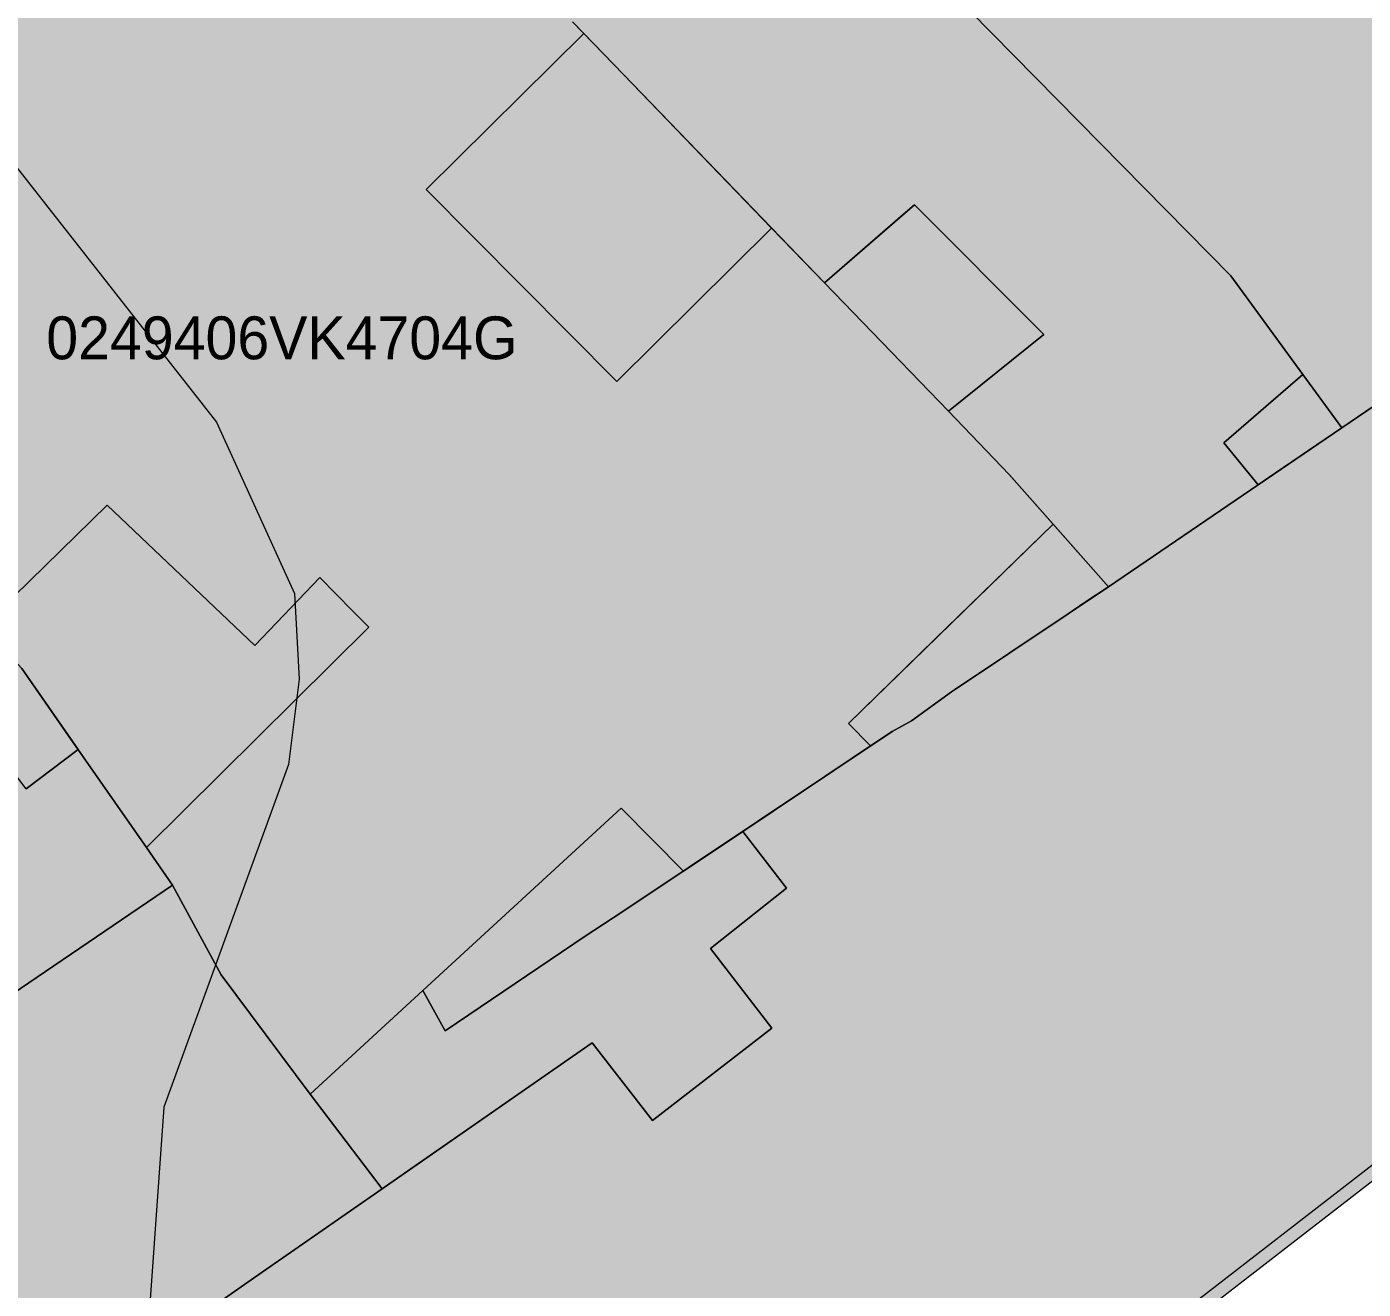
# Model space of a CAD drawing. Header units: metres. Extents: x -6 to 1255, y -2 to 532.
# Drawn here: x 409.26 to 440.47, y 244.58 to 274.06 of the extents above; entities that cross this region are included whole.
import ezdxf

# ---------------------------------------------------------------- set-up
doc = ezdxf.new("R2010")
doc.units = ezdxf.units.M
doc.header["$MEASUREMENT"] = 0
for name, color, linetype, lineweight, true_color in [('TPX_BUILDINGS', 7, 'CONTINUOUS', 0, 0x000000), ('TPX_BUILDINGS_HATCH', 7, 'CONTINUOUS', 0, 0xf0f0f0), ('TPX_BUILDINGS_SHADOWS_HATCH', 7, 'CONTINUOUS', 0, 0x000000), ('TPX_BUILDINGS_SHADOWS_OUTLINES', 7, 'CONTINUOUS', 0, 0x000000), ('TPX_CADASTRES', 7, 'CONTINUOUS', 0, 0x646464), ('TPX_CADASTRES_TEXT', 7, 'CONTINUOUS', 0, 0x000000), ('TPX_RELIEF_CONTOUR_LINES', 7, 'CONTINUOUS', 0, 0x969696)]:
    doc.layers.add(name, color=color, linetype=linetype, lineweight=lineweight, true_color=true_color)

msp = doc.modelspace()

# ---------------------------------------------------------------- hatches: boundary and pattern name
at = {"layer": 'TPX_BUILDINGS_HATCH'}
for points in [[(424.522, 300.37), (415.072, 290.89), (417.692, 288.24), (418.472, 287.44), (421.952, 283.91), (424.032, 286), (425.782, 284.26), (423.682, 282.16), (437.382, 268.24), (439.062, 265.94), (439.972, 264.69), (440.902, 265.323), (447.662, 269.92), (451.652, 272.63), (446.742, 277.71), (441.852, 282.72), (433.162, 291.56), (433.082, 291.65), (431.402, 293.36), (430.812, 293.97), (428.032, 296.81), (426.592, 298.28), (424.522, 300.37)], [(415.072, 290.89), (409.362, 285.191), (409.902, 284.74), (412.082, 282.59), (412.272, 282.75), (413.082, 283.42), (414.612, 281.84), (419.212, 277.08), (420.002, 276.26), (420.812, 275.42), (421.822, 274.37), (422.012, 274.17), (422.273, 273.901), (423.202, 272.94), (426.442, 269.58), (426.658, 269.357), (427.892, 268.08), (429.992, 269.9), (433.012, 266.87), (430.792, 265.08), (432.202, 263.6), (433.23, 262.439), (434.522, 260.98), (438.022, 263.36), (437.222, 264.34), (439.062, 265.94), (437.382, 268.24), (423.682, 282.16), (421.952, 283.91), (418.472, 287.44), (417.692, 288.24), (415.072, 290.89)], [(409.902, 284.74), (398.562, 272.791), (399.062, 272.121), (401.132, 269.371), (401.472, 268.911), (401.842, 268.411), (402.11, 268.049), (404.292, 265.1), (404.606, 264.673), (406.232, 262.46), (406.96, 261.479), (407.152, 261.22), (408.142, 260.16), (408.243, 260.051), (411.142, 262.89), (414.592, 259.61), (416.112, 261.2), (416.872, 260.42), (417.252, 260.04), (412.062, 254.89), (412.672, 254.01), (413.802, 251.92), (415.882, 249.13), (418.512, 251.55), (423.142, 255.81), (424.6, 254.342), (425.985, 255.269), (428.11, 256.689), (428.969, 257.264), (428.452, 257.79), (433.23, 262.439), (432.202, 263.6), (430.792, 265.08), (427.892, 268.08), (426.658, 269.357), (423.042, 265.77), (418.592, 270.26), (422.273, 273.901), (422.012, 274.17), (421.822, 274.37), (420.812, 275.42), (420.002, 276.26), (419.212, 277.08), (414.612, 281.84), (413.742, 280.96), (412.082, 282.59), (409.902, 284.74)], [(398.562, 272.791), (391.452, 265.301), (391.992, 264.581), (393.142, 262.861), (393.862, 261.751), (394.203, 261.231), (396.692, 257.431), (396.812, 257.251), (397.12, 256.778), (399.072, 253.78), (401.952, 249.37), (403.222, 247.48), (407.213, 241.316), (407.922, 240.22), (411.372, 242.616), (411.882, 242.97), (413.802, 244.31), (414.582, 244.85), (417.562, 246.92), (415.882, 249.13), (413.802, 251.92), (412.672, 254.01), (407.532, 250.53), (405.132, 254.59), (408.222, 257.61), (409.252, 256.26), (410.464, 257.182), (410.242, 257.5), (409.381, 258.74), (409.152, 259.07), (408.243, 260.051), (408.142, 260.16), (407.152, 261.22), (406.96, 261.479), (406.232, 262.46), (404.606, 264.673), (404.292, 265.1), (402.11, 268.049), (401.842, 268.411), (401.472, 268.911), (401.132, 269.371), (399.062, 272.121), (398.562, 272.791)], [(390.212, 231.67), (388.142, 229.17), (388.53, 228.855), (402.232, 217.74), (406.068, 220.707), (405.456, 221.499), (406.524, 222.325), (407.136, 221.533), (407.319, 221.296), (436.874, 244.158), (444.863, 250.338), (450.637, 254.805), (457.824, 260.364), (457.652, 260.61), (457.307, 261.101), (455.222, 264.07), (452.742, 262.48), (449.562, 267.14), (448.694, 268.409), (447.662, 269.92), (440.902, 265.323), (439.972, 264.69), (438.418, 263.63), (438.022, 263.36), (434.522, 260.98), (433.983, 260.619), (433.582, 260.35), (430.862, 258.53), (429.922, 257.85), (429.472, 257.6), (428.969, 257.264), (428.11, 256.689), (425.985, 255.269), (427.008, 253.946), (425.23, 252.534), (426.667, 250.676), (423.876, 248.516), (422.472, 250.33), (418.055, 247.262), (417.562, 246.92), (414.582, 244.85), (413.802, 244.31), (411.882, 242.97), (411.372, 242.616), (407.922, 240.22), (407.213, 241.316), (406.273, 240.589), (404.131, 243.357), (402.866, 242.378), (403.331, 241.776), (404.334, 240.48), (402.989, 239.44), (403.663, 238.57), (402.832, 237.927), (401.552, 239.582), (399.443, 242.308), (399.252, 242.556), (398.204, 241.295), (394.762, 237.15), (392.992, 235.02), (392.513, 234.444), (390.212, 231.67)]]:
    msp.add_hatch(color=256, dxfattribs=at).paths.add_polyline_path(points)
at = {"layer": 'TPX_BUILDINGS_SHADOWS_HATCH'}
for points in [[(422.273, 273.901), (418.592, 270.26), (423.042, 265.77), (426.658, 269.357), (423.202, 272.94), (422.273, 273.901)], [(429.729, 269.672), (427.892, 268.08), (430.792, 265.08), (433.012, 266.87), (429.992, 269.9), (429.729, 269.672)], [(438.605, 265.544), (437.222, 264.34), (438.022, 263.36), (439.972, 264.69), (439.062, 265.94), (438.605, 265.544)], [(406.643, 256.068), (405.132, 254.59), (407.532, 250.53), (412.672, 254.01), (412.062, 254.89), (417.252, 260.04), (416.872, 260.42), (416.112, 261.2), (414.592, 259.61), (411.142, 262.89), (408.243, 260.051), (409.152, 259.07), (410.464, 257.182), (409.252, 256.26), (408.222, 257.61), (406.643, 256.068)], [(430.473, 259.756), (428.452, 257.79), (428.969, 257.264), (429.472, 257.6), (429.922, 257.85), (430.862, 258.53), (433.582, 260.35), (434.522, 260.98), (433.23, 262.439), (430.473, 259.756)], [(418.512, 251.55), (415.882, 249.13), (417.562, 246.92), (422.472, 250.33), (423.876, 248.516), (426.667, 250.676), (425.23, 252.534), (427.008, 253.946), (425.985, 255.269), (424.6, 254.342), (423.142, 255.81), (418.512, 251.55)]]:
    msp.add_hatch(color=256, dxfattribs=at).paths.add_polyline_path(points)

# ---------------------------------------------------------------- linework, layer by layer
at = {"layer": 'TPX_BUILDINGS', "elevation": 0.042}
msp.add_lwpolyline([(424.522, 300.37), (415.072, 290.89), (417.692, 288.24), (418.472, 287.44), (421.952, 283.91), (424.032, 286), (425.782, 284.26), (423.682, 282.16), (437.382, 268.24), (439.062, 265.94), (439.972, 264.69), (440.902, 265.323), (447.662, 269.92), (451.652, 272.63), (446.742, 277.71), (441.852, 282.72), (433.162, 291.56), (433.082, 291.65), (431.402, 293.36), (430.812, 293.97), (428.032, 296.81), (426.592, 298.28)], close=True, dxfattribs=at)
for points in [[(422.012, 274.17), (422.273, 273.901), (423.202, 272.94), (426.442, 269.58), (426.658, 269.357), (427.892, 268.08), (429.992, 269.9), (433.012, 266.87), (430.792, 265.08), (432.202, 263.6), (433.23, 262.439), (434.522, 260.98), (438.022, 263.36), (437.222, 264.34), (439.062, 265.94), (437.382, 268.24), (423.682, 282.16)], [(408.243, 260.051), (411.142, 262.89), (414.592, 259.61), (416.112, 261.2), (416.872, 260.42), (417.252, 260.04), (412.062, 254.89), (412.672, 254.01), (413.802, 251.92), (415.882, 249.13), (418.512, 251.55), (423.142, 255.81), (424.6, 254.342), (425.985, 255.269), (428.11, 256.689), (428.969, 257.264), (428.452, 257.79), (433.23, 262.439), (432.202, 263.6), (430.792, 265.08), (427.892, 268.08), (426.658, 269.357), (423.042, 265.77), (418.592, 270.26), (422.273, 273.901), (422.012, 274.17)], [(440.902, 265.323), (439.972, 264.69), (438.418, 263.63), (438.022, 263.36), (434.522, 260.98), (433.983, 260.619), (433.582, 260.35), (430.862, 258.53), (429.922, 257.85), (429.472, 257.6), (428.969, 257.264), (428.11, 256.689), (425.985, 255.269), (427.008, 253.946), (425.23, 252.534), (426.667, 250.676), (423.876, 248.516), (422.472, 250.33), (418.055, 247.262), (417.562, 246.92), (414.582, 244.85), (413.802, 244.31)], [(409.252, 256.26), (410.464, 257.182), (410.242, 257.5), (409.381, 258.74), (409.152, 259.07)], [(407.922, 240.22), (411.372, 242.616), (411.882, 242.97), (413.802, 244.31), (414.582, 244.85), (417.562, 246.92), (415.882, 249.13), (413.802, 251.92), (412.672, 254.01), (407.532, 250.53)], [(436.874, 244.158), (444.863, 250.338)]]:
    msp.add_lwpolyline(points, dxfattribs=at)
at = {"layer": 'TPX_BUILDINGS_SHADOWS_OUTLINES', "elevation": 0.039}
for points in [[(422.273, 273.901), (418.592, 270.26), (423.042, 265.77), (426.658, 269.357), (423.202, 272.94)], [(429.729, 269.672), (427.892, 268.08), (430.792, 265.08), (433.012, 266.87), (429.992, 269.9)], [(438.605, 265.544), (437.222, 264.34), (438.022, 263.36), (439.972, 264.69), (439.062, 265.94)], [(406.643, 256.068), (405.132, 254.59), (407.532, 250.53), (412.672, 254.01), (412.062, 254.89), (417.252, 260.04), (416.872, 260.42), (416.112, 261.2), (414.592, 259.61), (411.142, 262.89), (408.243, 260.051), (409.152, 259.07), (410.464, 257.182), (409.252, 256.26), (408.222, 257.61)], [(430.473, 259.756), (428.452, 257.79), (428.969, 257.264), (429.472, 257.6), (429.922, 257.85), (430.862, 258.53), (433.582, 260.35), (434.522, 260.98), (433.23, 262.439)], [(418.512, 251.55), (415.882, 249.13), (417.562, 246.92), (422.472, 250.33), (423.876, 248.516), (426.667, 250.676), (425.23, 252.534), (427.008, 253.946), (425.985, 255.269), (424.6, 254.342), (423.142, 255.81)]]:
    msp.add_lwpolyline(points, close=True, dxfattribs=at)
at = {"layer": 'TPX_CADASTRES', "elevation": 0.024}
msp.add_lwpolyline([(424.522, 300.371), (415.072, 290.891), (417.692, 288.241), (418.472, 287.441), (421.952, 283.911), (423.682, 282.161), (437.382, 268.241), (439.062, 265.941), (439.972, 264.691), (447.662, 269.92), (451.652, 272.63), (446.742, 277.711), (441.852, 282.721), (433.162, 291.561), (433.082, 291.651), (431.402, 293.361), (430.812, 293.971), (428.032, 296.811), (426.592, 298.281)], close=True, dxfattribs=at)
for points in [[(422.012, 274.171), (423.202, 272.941), (426.442, 269.581), (427.892, 268.081), (430.792, 265.081), (432.202, 263.601), (434.522, 260.981), (438.022, 263.361), (439.972, 264.691), (439.062, 265.941), (437.382, 268.241), (423.682, 282.161)], [(409.152, 259.071), (410.242, 257.501), (412.062, 254.891), (412.672, 254.011), (413.802, 251.921), (415.882, 249.131), (418.512, 251.551), (419.032, 250.611), (422.302, 252.821), (423.162, 253.381), (429.472, 257.601), (429.922, 257.851), (430.862, 258.531), (433.582, 260.351), (434.522, 260.981), (432.202, 263.601), (430.792, 265.081), (427.892, 268.081), (426.442, 269.581), (423.202, 272.941), (422.012, 274.171)], [(402.232, 217.741), (437.052, 244.67), (457.652, 260.61), (455.222, 264.07), (452.742, 262.48), (449.562, 267.14), (447.662, 269.92), (439.972, 264.691), (438.022, 263.361), (434.522, 260.981), (433.582, 260.351), (430.862, 258.531), (429.922, 257.851), (429.472, 257.601), (423.162, 253.381), (422.302, 252.821), (419.032, 250.611), (418.512, 251.551), (415.882, 249.131), (417.562, 246.921), (414.582, 244.851), (413.802, 244.311), (411.882, 242.971), (407.922, 240.221)], [(407.922, 240.221), (411.882, 242.971), (413.802, 244.311), (414.582, 244.851), (417.562, 246.921), (415.882, 249.131), (413.802, 251.921), (412.672, 254.011), (412.062, 254.891), (410.242, 257.501), (409.152, 259.071)]]:
    msp.add_lwpolyline(points, dxfattribs=at)
at = {"layer": 'TPX_RELIEF_CONTOUR_LINES', "elevation": 0.045}
msp.add_lwpolyline([(403.841, 276.814), (406.638, 273.817), (413.699, 264.822), (415.52, 260.825), (415.63, 258.826), (415.381, 256.827), (412.467, 248.833), (411.9, 240.838), (410.635, 237.787), (408.637, 235.722), (402.642, 233.676), (398.645, 229.845), (391.541, 226.848), (389.154, 220.852), (387.877, 218.853), (388.654, 216.632), (386.656, 215.426), (384.658, 215.655), (380.661, 214.856)], dxfattribs=at)

# ---------------------------------------------------------------- texts
at = {"layer": 'TPX_CADASTRES_TEXT'}
msp.add_text('0249406VK4704G', height=1, dxfattribs=at).set_placement((409.721, 266.293, 0.024))

doc.saveas('drawing.dxf')
